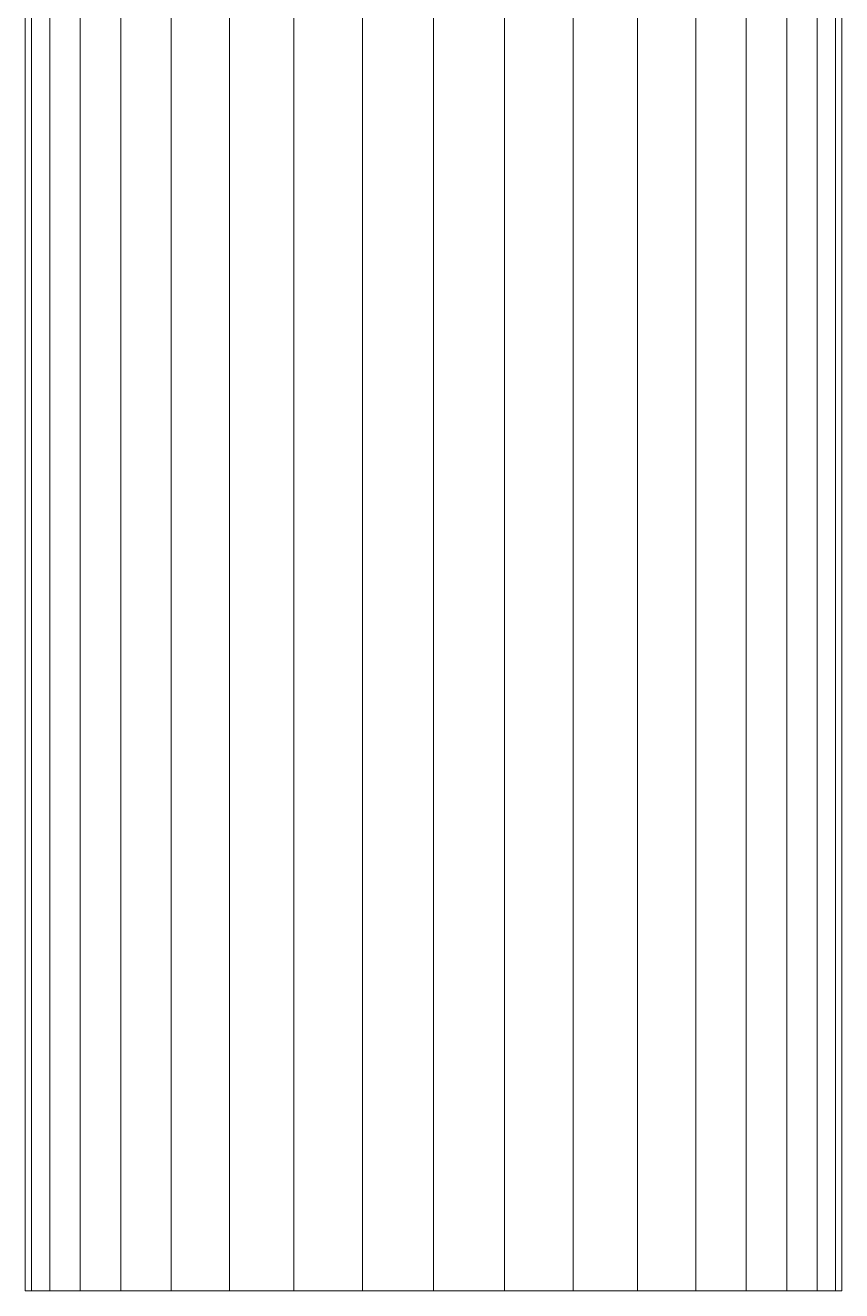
# Model space of a CAD drawing. Header units: millimetres. Extents: x 1488 to 16505, y -13505 to -1488.
# Drawn here: x 10496 to 10504, y -4520 to -4507.6 of the extents above; entities that cross this region are included whole.
import ezdxf

# ---------------------------------------------------------------- set-up
doc = ezdxf.new("R2010")
doc.units = ezdxf.units.MM
doc.header["$LTSCALE"] = 50
doc.layers.add('pio-Rivet (DIN) - 3D', color=7, linetype='Continuous', lineweight=5)

# ---------------------------------------------------------------- blocks, each defined once
blk = doc.blocks.new('obj-09')
at = {"layer": 'pio-Rivet (DIN) - 3D', "color": 7, "linetype": 'Continuous', "lineweight": 5, "transparency": 33554687}
for points in [[(-4, 0), (-3.939, 0, 0.695), (-3.939, -20, 0.695), (-4, -20)], [(-3.939, 0, -0.695), (-4, 0), (-4, -20), (-3.939, -20, -0.695)], [(-4, -20), (-3.939, -20, 0.695), (-3.939, 0, 0.695), (-4, 0)], [(-3.939, -20, -0.695), (-4, -20), (-4, 0), (-3.939, 0, -0.695)], [(-3.939, 0, 0.695), (-3.759, 0, 1.368), (-3.759, -20, 1.368), (-3.939, -20, 0.695)], [(-3.759, 0, -1.368), (-3.939, 0, -0.695), (-3.939, -20, -0.695), (-3.759, -20, -1.368)], [(-3.939, -20, 0.695), (-3.759, -20, 1.368), (-3.759, 0, 1.368), (-3.939, 0, 0.695)], [(-3.759, -20, -1.368), (-3.939, -20, -0.695), (-3.939, 0, -0.695), (-3.759, 0, -1.368)], [(-3.759, 0, 1.368), (-3.464, 0, 2), (-3.464, -20, 2), (-3.759, -20, 1.368)], [(-3.464, 0, -2), (-3.759, 0, -1.368), (-3.759, -20, -1.368), (-3.464, -20, -2)], [(-3.759, -20, 1.368), (-3.464, -20, 2), (-3.464, 0, 2), (-3.759, 0, 1.368)], [(-3.464, -20, -2), (-3.759, -20, -1.368), (-3.759, 0, -1.368), (-3.464, 0, -2)], [(-3.464, 0, 2), (-3.064, 0, 2.571), (-3.064, -20, 2.571), (-3.464, -20, 2)], [(-3.064, 0, -2.571), (-3.464, 0, -2), (-3.464, -20, -2), (-3.064, -20, -2.571)], [(-3.464, -20, 2), (-3.064, -20, 2.571), (-3.064, 0, 2.571), (-3.464, 0, 2)], [(-3.064, -20, -2.571), (-3.464, -20, -2), (-3.464, 0, -2), (-3.064, 0, -2.571)], [(-3.064, 0, 2.571), (-2.571, 0, 3.064), (-2.571, -20, 3.064), (-3.064, -20, 2.571)], [(-2.571, 0, -3.064), (-3.064, 0, -2.571), (-3.064, -20, -2.571), (-2.571, -20, -3.064)], [(-3.064, -20, 2.571), (-2.571, -20, 3.064), (-2.571, 0, 3.064), (-3.064, 0, 2.571)], [(-2.571, -20, -3.064), (-3.064, -20, -2.571), (-3.064, 0, -2.571), (-2.571, 0, -3.064)], [(-2.571, 0, 3.064), (-2, 0, 3.464), (-2, -20, 3.464), (-2.571, -20, 3.064)], [(-2, 0, -3.464), (-2.571, 0, -3.064), (-2.571, -20, -3.064), (-2, -20, -3.464)], [(-2.571, -20, 3.064), (-2, -20, 3.464), (-2, 0, 3.464), (-2.571, 0, 3.064)], [(-2, -20, -3.464), (-2.571, -20, -3.064), (-2.571, 0, -3.064), (-2, 0, -3.464)], [(-2, 0, 3.464), (-1.368, 0, 3.759), (-1.368, -20, 3.759), (-2, -20, 3.464)], [(-1.368, 0, -3.759), (-2, 0, -3.464), (-2, -20, -3.464), (-1.368, -20, -3.759)], [(-2, -20, 3.464), (-1.368, -20, 3.759), (-1.368, 0, 3.759), (-2, 0, 3.464)], [(-1.368, -20, -3.759), (-2, -20, -3.464), (-2, 0, -3.464), (-1.368, 0, -3.759)], [(-1.368, 0, 3.759), (-0.695, 0, 3.939), (-0.695, -20, 3.939), (-1.368, -20, 3.759)], [(-0.695, 0, -3.939), (-1.368, 0, -3.759), (-1.368, -20, -3.759), (-0.695, -20, -3.939)], [(-1.368, -20, 3.759), (-0.695, -20, 3.939), (-0.695, 0, 3.939), (-1.368, 0, 3.759)], [(-0.695, -20, -3.939), (-1.368, -20, -3.759), (-1.368, 0, -3.759), (-0.695, 0, -3.939)], [(-0.695, 0, 3.939), (0, 0, 4), (0, -20, 4), (-0.695, -20, 3.939)], [(0, 0, -4), (-0.695, 0, -3.939), (-0.695, -20, -3.939), (0, -20, -4)], [(-0.695, -20, 3.939), (0, -20, 4), (0, 0, 4), (-0.695, 0, 3.939)], [(0, -20, -4), (-0.695, -20, -3.939), (-0.695, 0, -3.939), (0, 0, -4)], [(0, 0, 4), (0, -20, 4), (0, -20, 4)], [(0.695, 0, -3.939), (0, 0, -4), (0, -20, -4), (0.695, -20, -3.939)], [(0, 0, 4), (0.695, 0, 3.939), (0.695, -20, 3.939), (0, -20, 4)], [(0, -20, -4), (0, 0, -4), (0, 0, -4)], [(0.695, -20, -3.939), (0, -20, -4), (0, 0, -4), (0.695, 0, -3.939)], [(0, -20, 4), (0.695, -20, 3.939), (0.695, 0, 3.939), (0, 0, 4)], [(1.368, 0, -3.759), (0.695, 0, -3.939), (0.695, -20, -3.939), (1.368, -20, -3.759)], [(0.695, 0, 3.939), (1.368, 0, 3.759), (1.368, -20, 3.759), (0.695, -20, 3.939)], [(1.368, -20, -3.759), (0.695, -20, -3.939), (0.695, 0, -3.939), (1.368, 0, -3.759)], [(0.695, -20, 3.939), (1.368, -20, 3.759), (1.368, 0, 3.759), (0.695, 0, 3.939)], [(2, 0, -3.464), (1.368, 0, -3.759), (1.368, -20, -3.759), (2, -20, -3.464)], [(1.368, 0, 3.759), (2, 0, 3.464), (2, -20, 3.464), (1.368, -20, 3.759)], [(2, -20, -3.464), (1.368, -20, -3.759), (1.368, 0, -3.759), (2, 0, -3.464)], [(1.368, -20, 3.759), (2, -20, 3.464), (2, 0, 3.464), (1.368, 0, 3.759)], [(2.571, 0, -3.064), (2, 0, -3.464), (2, -20, -3.464), (2.571, -20, -3.064)], [(2, 0, 3.464), (2.571, 0, 3.064), (2.571, -20, 3.064), (2, -20, 3.464)], [(2.571, -20, -3.064), (2, -20, -3.464), (2, 0, -3.464), (2.571, 0, -3.064)], [(2, -20, 3.464), (2.571, -20, 3.064), (2.571, 0, 3.064), (2, 0, 3.464)], [(3.064, 0, -2.571), (2.571, 0, -3.064), (2.571, -20, -3.064), (3.064, -20, -2.571)], [(2.571, 0, 3.064), (3.064, 0, 2.571), (3.064, -20, 2.571), (2.571, -20, 3.064)], [(3.064, -20, -2.571), (2.571, -20, -3.064), (2.571, 0, -3.064), (3.064, 0, -2.571)], [(2.571, -20, 3.064), (3.064, -20, 2.571), (3.064, 0, 2.571), (2.571, 0, 3.064)], [(3.464, 0, -2), (3.064, 0, -2.571), (3.064, -20, -2.571), (3.464, -20, -2)], [(3.064, 0, 2.571), (3.464, 0, 2), (3.464, -20, 2), (3.064, -20, 2.571)], [(3.464, -20, -2), (3.064, -20, -2.571), (3.064, 0, -2.571), (3.464, 0, -2)], [(3.064, -20, 2.571), (3.464, -20, 2), (3.464, 0, 2), (3.064, 0, 2.571)], [(3.759, 0, -1.368), (3.464, 0, -2), (3.464, -20, -2), (3.759, -20, -1.368)], [(3.464, 0, 2), (3.759, 0, 1.368), (3.759, -20, 1.368), (3.464, -20, 2)], [(3.759, -20, -1.368), (3.464, -20, -2), (3.464, 0, -2), (3.759, 0, -1.368)], [(3.464, -20, 2), (3.759, -20, 1.368), (3.759, 0, 1.368), (3.464, 0, 2)], [(3.939, 0, -0.695), (3.759, 0, -1.368), (3.759, -20, -1.368), (3.939, -20, -0.695)], [(3.759, 0, 1.368), (3.939, 0, 0.695), (3.939, -20, 0.695), (3.759, -20, 1.368)], [(3.939, -20, -0.695), (3.759, -20, -1.368), (3.759, 0, -1.368), (3.939, 0, -0.695)], [(3.759, -20, 1.368), (3.939, -20, 0.695), (3.939, 0, 0.695), (3.759, 0, 1.368)], [(4, 0), (3.939, 0, -0.695), (3.939, -20, -0.695), (4, -20)], [(3.939, 0, 0.695), (4, 0), (4, -20), (3.939, -20, 0.695)], [(4, -20), (3.939, -20, -0.695), (3.939, 0, -0.695), (4, 0)], [(3.939, -20, 0.695), (4, -20), (4, 0), (3.939, 0, 0.695)], [(-4, -20), (-3.939, -20, 0.695), (3.939, -20, -0.695), (4, -20)], [(-3.939, -20, -0.695), (-4, -20), (4, -20), (3.939, -20, 0.695)], [(4, -20), (3.939, -20, -0.695), (-3.939, -20, 0.695), (-4, -20)], [(3.939, -20, 0.695), (4, -20), (-4, -20), (-3.939, -20, -0.695)], [(-3.939, -20, 0.695), (-3.759, -20, 1.368), (3.759, -20, -1.368), (3.939, -20, -0.695)], [(-3.759, -20, -1.368), (-3.939, -20, -0.695), (3.939, -20, 0.695), (3.759, -20, 1.368)], [(3.939, -20, -0.695), (3.759, -20, -1.368), (-3.759, -20, 1.368), (-3.939, -20, 0.695)], [(3.759, -20, 1.368), (3.939, -20, 0.695), (-3.939, -20, -0.695), (-3.759, -20, -1.368)], [(-3.759, -20, 1.368), (-3.464, -20, 2), (3.464, -20, -2), (3.759, -20, -1.368)], [(-3.464, -20, -2), (-3.759, -20, -1.368), (3.759, -20, 1.368), (3.464, -20, 2)], [(3.759, -20, -1.368), (3.464, -20, -2), (-3.464, -20, 2), (-3.759, -20, 1.368)], [(3.464, -20, 2), (3.759, -20, 1.368), (-3.759, -20, -1.368), (-3.464, -20, -2)], [(-3.464, -20, 2), (-3.064, -20, 2.571), (3.064, -20, -2.571), (3.464, -20, -2)], [(-3.064, -20, -2.571), (-3.464, -20, -2), (3.464, -20, 2), (3.064, -20, 2.571)], [(3.464, -20, -2), (3.064, -20, -2.571), (-3.064, -20, 2.571), (-3.464, -20, 2)], [(3.064, -20, 2.571), (3.464, -20, 2), (-3.464, -20, -2), (-3.064, -20, -2.571)], [(-3.064, -20, 2.571), (-2.571, -20, 3.064), (2.571, -20, -3.064), (3.064, -20, -2.571)], [(-2.571, -20, -3.064), (-3.064, -20, -2.571), (3.064, -20, 2.571), (2.571, -20, 3.064)], [(3.064, -20, -2.571), (2.571, -20, -3.064), (-2.571, -20, 3.064), (-3.064, -20, 2.571)], [(2.571, -20, 3.064), (3.064, -20, 2.571), (-3.064, -20, -2.571), (-2.571, -20, -3.064)], [(-2.571, -20, 3.064), (-2, -20, 3.464), (2, -20, -3.464), (2.571, -20, -3.064)], [(-2, -20, -3.464), (-2.571, -20, -3.064), (2.571, -20, 3.064), (2, -20, 3.464)], [(2.571, -20, -3.064), (2, -20, -3.464), (-2, -20, 3.464), (-2.571, -20, 3.064)], [(2, -20, 3.464), (2.571, -20, 3.064), (-2.571, -20, -3.064), (-2, -20, -3.464)], [(-2, -20, 3.464), (-1.368, -20, 3.759), (1.368, -20, -3.759), (2, -20, -3.464)], [(-1.368, -20, -3.759), (-2, -20, -3.464), (2, -20, 3.464), (1.368, -20, 3.759)], [(2, -20, -3.464), (1.368, -20, -3.759), (-1.368, -20, 3.759), (-2, -20, 3.464)], [(1.368, -20, 3.759), (2, -20, 3.464), (-2, -20, -3.464), (-1.368, -20, -3.759)], [(-1.368, -20, 3.759), (-0.695, -20, 3.939), (0.695, -20, -3.939), (1.368, -20, -3.759)], [(-0.695, -20, -3.939), (-1.368, -20, -3.759), (1.368, -20, 3.759), (0.695, -20, 3.939)], [(1.368, -20, -3.759), (0.695, -20, -3.939), (-0.695, -20, 3.939), (-1.368, -20, 3.759)], [(0.695, -20, 3.939), (1.368, -20, 3.759), (-1.368, -20, -3.759), (-0.695, -20, -3.939)], [(-0.695, -20, 3.939), (0, -20, 4), (0, -20, -4), (0.695, -20, -3.939)], [(0, -20, -4), (-0.695, -20, -3.939), (0.695, -20, 3.939), (0, -20, 4)], [(0.695, -20, -3.939), (0, -20, -4), (0, -20, 4), (-0.695, -20, 3.939)], [(0, -20, 4), (0.695, -20, 3.939), (-0.695, -20, -3.939), (0, -20, -4)], [(0, -20, 4), (0, -20, -4), (0, -20, -4)], [(0, -20, 4), (0, -20, 4), (0, -20, -4)]]:
    blk.add_3dface(points, dxfattribs=at)
at = {"layer": 'pio-Rivet (DIN) - 3D', "color": 0, "flags": 1}
for tag in ['instanceID', 'IFC_UUID']:
    blk.add_attdef(tag, (10493, -4520), '', height=0.18, dxfattribs=at)

msp = doc.modelspace()

# ---------------------------------------------------------------- block references
at = {"layer": 'pio-Rivet (DIN) - 3D', "color": 7, "transparency": 33554687}
msp.add_blockref('obj-09', (10500, -4500), dxfattribs=at)

doc.saveas('drawing.dxf')
